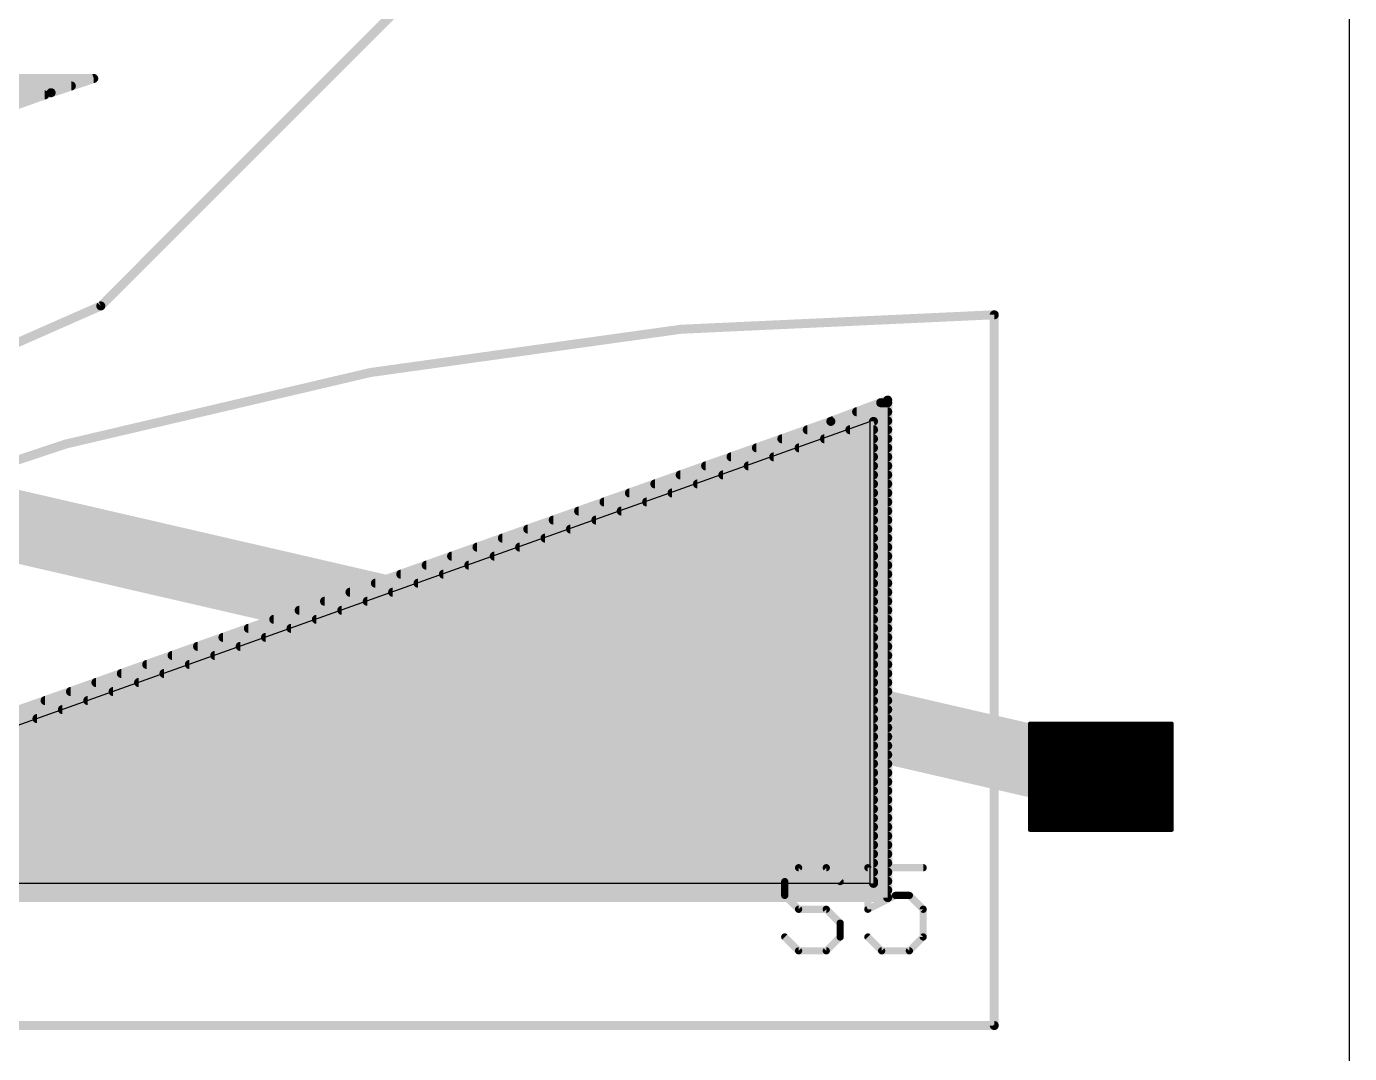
# Model space of a CAD drawing. Extents: x 0 to 82, y 0 to 110.
# Drawn here: x 63.38 to 82, y 22.11 to 36.56 of the extents above; entities that cross this region are included whole.
import ezdxf

# ---------------------------------------------------------------- set-up
doc = ezdxf.new("R2010")
doc.units = 0
for name, color, linetype in [('1', 22, 'CONTINUOUS'), ('16', 175, 'CONTINUOUS'), ('17', 82, 'CONTINUOUS'), ('20', 7, 'CONTINUOUS'), ('21', 253, 'CONTINUOUS'), ('23', 7, 'CONTINUOUS'), ('25', 253, 'CONTINUOUS'), ('29', 253, 'CONTINUOUS'), ('30', 253, 'CONTINUOUS'), ('31', 253, 'CONTINUOUS')]:
    doc.layers.add(name, color=color, linetype=linetype)

# ---------------------------------------------------------------- blocks, each defined once
blk = doc.blocks.new('ROUNDP')
at = {"const_width": 0.5}
blk.add_lwpolyline([(0, -0.25, 1), (0, 0.25, 1), (0, -0.25)], format="xyb", dxfattribs=at)
blk = doc.blocks.new('RECT')
blk.add_solid([(-0.5, -0.5), (0.5, -0.5), (-0.5, 0.5), (0.5, 0.5)])

msp = doc.modelspace()

# ---------------------------------------------------------------- linework, layer by layer
at = {"layer": '1'}
for p, q in [((58.3983, 24.9935), (75.25, 31)), ((75.25, 31), (75.25, 24.5)), ((75.25, 24.5), (58.4828, 24.5))]:
    msp.add_line(p, q, dxfattribs=at)
for points, const_width in [([(65.532, 25.908), (74.4, 27.6)], 1.016), ([(79.5, 26.75), (77.5, 26.75)], 0.05), ([(77.5, 26.75), (77.5, 25.25)], 0.05), ([(77.5, 26.7), (79.5, 26.7)], 0.05), ([(77.5, 26.65), (79.5, 26.65)], 0.05), ([(79.5, 25.25), (79.5, 26.75)], 0.05), ([(77.5, 26.6), (79.5, 26.6)], 0.05), ([(77.5, 26.55), (79.5, 26.55)], 0.05), ([(77.5, 26.5), (79.5, 26.5)], 0.05), ([(77.5, 26.45), (79.5, 26.45)], 0.05), ([(44.658, 25.908), (65.532, 25.908)], 1.016), ([(77.5, 26.4), (79.5, 26.4)], 0.05), ([(77.5, 26.35), (79.5, 26.35)], 0.05), ([(77.5, 26.3), (79.5, 26.3)], 0.05), ([(77.5, 26.25), (79.5, 26.25)], 0.05), ([(77.5, 26.2), (79.5, 26.2)], 0.05), ([(77.5, 26.15), (79.5, 26.15)], 0.05), ([(77.5, 26.1), (79.5, 26.1)], 0.05), ([(77.5, 26.05), (79.5, 26.05)], 0.05), ([(77.5, 26), (79.5, 26)], 0.05), ([(77.5, 25.95), (79.5, 25.95)], 0.05), ([(77.5, 25.9), (79.5, 25.9)], 0.05), ([(77.5, 25.85), (79.5, 25.85)], 0.05), ([(77.5, 25.8), (79.5, 25.8)], 0.05), ([(77.5, 25.75), (79.5, 25.75)], 0.05), ([(77.5, 25.7), (79.5, 25.7)], 0.05), ([(77.5, 25.65), (79.5, 25.65)], 0.05), ([(77.5, 25.6), (79.5, 25.6)], 0.05), ([(77.5, 25.55), (79.5, 25.55)], 0.05), ([(77.5, 25.5), (79.5, 25.5)], 0.05), ([(77.5, 25.45), (79.5, 25.45)], 0.05), ([(77.5, 25.4), (79.5, 25.4)], 0.05), ([(77.5, 25.35), (79.5, 25.35)], 0.05), ([(77.5, 25.3), (79.5, 25.3)], 0.05), ([(77.5, 25.25), (79.5, 25.25)], 0.05), ([(77.5, 25.25), (79.5, 25.25)], 0.05)]:
    msp.add_lwpolyline(points, dxfattribs=dict(at, const_width=const_width))
for points, const_width in [([(74.4476, 27.3505, 1), (74.3524, 27.8495)], 0.508), ([(77.5, 26.7625, 1), (77.5, 26.7375)], 0.025), ([(77.5125, 26.75, 1), (77.4875, 26.75)], 0.025), ([(77.5, 26.7125, 1), (77.5, 26.6875)], 0.025), ([(77.5, 26.6625, 1), (77.5, 26.6375)], 0.025), ([(79.5125, 26.75, 1), (79.4875, 26.75)], 0.025), ([(79.5, 26.7375, 1), (79.5, 26.7625)], 0.025), ([(79.5, 26.6875, 1), (79.5, 26.7125)], 0.025), ([(79.5, 26.6375, 1), (79.5, 26.6625)], 0.025), ([(77.5, 26.6125, 1), (77.5, 26.5875)], 0.025), ([(77.5, 26.5625, 1), (77.5, 26.5375)], 0.025), ([(77.5, 26.5125, 1), (77.5, 26.4875)], 0.025), ([(77.5, 26.4625, 1), (77.5, 26.4375)], 0.025), ([(79.5, 26.5875, 1), (79.5, 26.6125)], 0.025), ([(79.5, 26.5375, 1), (79.5, 26.5625)], 0.025), ([(79.5, 26.4875, 1), (79.5, 26.5125)], 0.025), ([(79.5, 26.4375, 1), (79.5, 26.4625)], 0.025), ([(65.4844, 26.1575, 1), (65.5796, 25.6585)], 0.508), ([(65.532, 25.654, 1), (65.532, 26.162)], 0.508), ([(77.5, 26.4125, 1), (77.5, 26.3875)], 0.025), ([(77.5, 26.3625, 1), (77.5, 26.3375)], 0.025), ([(77.5, 26.3125, 1), (77.5, 26.2875)], 0.025), ([(77.5, 26.2625, 1), (77.5, 26.2375)], 0.025), ([(79.5, 26.3875, 1), (79.5, 26.4125)], 0.025), ([(79.5, 26.3375, 1), (79.5, 26.3625)], 0.025), ([(79.5, 26.2875, 1), (79.5, 26.3125)], 0.025), ([(79.5, 26.2375, 1), (79.5, 26.2625)], 0.025), ([(77.5, 26.2125, 1), (77.5, 26.1875)], 0.025), ([(77.5, 26.1625, 1), (77.5, 26.1375)], 0.025), ([(77.5, 26.1125, 1), (77.5, 26.0875)], 0.025), ([(77.5, 26.0625, 1), (77.5, 26.0375)], 0.025), ([(79.5, 26.1875, 1), (79.5, 26.2125)], 0.025), ([(79.5, 26.1375, 1), (79.5, 26.1625)], 0.025), ([(79.5, 26.0875, 1), (79.5, 26.1125)], 0.025), ([(79.5, 26.0375, 1), (79.5, 26.0625)], 0.025), ([(77.5, 26.0125, 1), (77.5, 25.9875)], 0.025), ([(77.5, 25.9625, 1), (77.5, 25.9375)], 0.025), ([(77.5, 25.9125, 1), (77.5, 25.8875)], 0.025), ([(79.5, 25.9875, 1), (79.5, 26.0125)], 0.025), ([(79.5, 25.9375, 1), (79.5, 25.9625)], 0.025), ([(79.5, 25.8875, 1), (79.5, 25.9125)], 0.025), ([(77.5, 25.8625, 1), (77.5, 25.8375)], 0.025), ([(77.5, 25.8125, 1), (77.5, 25.7875)], 0.025), ([(77.5, 25.7625, 1), (77.5, 25.7375)], 0.025), ([(77.5, 25.7125, 1), (77.5, 25.6875)], 0.025), ([(79.5, 25.8375, 1), (79.5, 25.8625)], 0.025), ([(79.5, 25.7875, 1), (79.5, 25.8125)], 0.025), ([(79.5, 25.7375, 1), (79.5, 25.7625)], 0.025), ([(79.5, 25.6875, 1), (79.5, 25.7125)], 0.025), ([(77.5, 25.6625, 1), (77.5, 25.6375)], 0.025), ([(77.5, 25.6125, 1), (77.5, 25.5875)], 0.025), ([(77.5, 25.5625, 1), (77.5, 25.5375)], 0.025), ([(77.5, 25.5125, 1), (77.5, 25.4875)], 0.025), ([(79.5, 25.6375, 1), (79.5, 25.6625)], 0.025), ([(79.5, 25.5875, 1), (79.5, 25.6125)], 0.025), ([(79.5, 25.5375, 1), (79.5, 25.5625)], 0.025), ([(79.5, 25.4875, 1), (79.5, 25.5125)], 0.025), ([(77.5, 25.4625, 1), (77.5, 25.4375)], 0.025), ([(77.5, 25.4125, 1), (77.5, 25.3875)], 0.025), ([(77.5, 25.3625, 1), (77.5, 25.3375)], 0.025), ([(79.5, 25.4375, 1), (79.5, 25.4625)], 0.025), ([(79.5, 25.3875, 1), (79.5, 25.4125)], 0.025), ([(79.5, 25.3375, 1), (79.5, 25.3625)], 0.025), ([(77.5, 25.3125, 1), (77.5, 25.2875)], 0.025), ([(77.5, 25.2625, 1), (77.5, 25.2375)], 0.025), ([(77.5, 25.2625, 1), (77.5, 25.2375)], 0.025), ([(77.4875, 25.25, 1), (77.5125, 25.25)], 0.025), ([(79.4875, 25.25, 1), (79.5125, 25.25)], 0.025), ([(79.5, 25.2875, 1), (79.5, 25.3125)], 0.025), ([(79.5, 25.2375, 1), (79.5, 25.2625)], 0.025), ([(79.5, 25.2375, 1), (79.5, 25.2625)], 0.025)]:
    msp.add_lwpolyline(points, format="xyb", dxfattribs=dict(at, const_width=const_width))
at = {"layer": '16', "const_width": 1.016}
msp.add_lwpolyline([(78.5, 26), (50.292, 32.512)], dxfattribs=at)
at = {"layer": '16', "const_width": 0.508}
msp.add_lwpolyline([(78.4429, 25.7525, 1), (78.5571, 26.2475)], format="xyb", dxfattribs=at)
at = {"layer": '20'}
msp.add_line((82, 0), (82, 109.5), dxfattribs=at)
at = {"layer": '21', "const_width": 0.127}
for points in [[(64.425, 32.625), (69.425, 37.625)], [(77, 22.5), (77, 32.5)], [(50.7, 22.5), (77, 22.5)]]:
    msp.add_lwpolyline(points, dxfattribs=at)
at = {"layer": '21'}
for points, const_width in [([(43.125, 27.625, 0.1158), (64.425, 32.625)], 0.127), ([(64.4025, 32.6475, 1), (64.4475, 32.6025)], 0.0635), ([(64.4391, 32.5966, 1), (64.4109, 32.6534)], 0.0635), ([(77, 32.5, 0.1158), (55.7, 27.5)], 0.127), ([(77.0318, 32.5, 1), (76.9682, 32.5)], 0.0635), ([(77, 32.4682, 1), (77, 32.5318)], 0.0635), ([(77, 22.4683, 1), (77, 22.5317)], 0.0635), ([(76.9682, 22.5, 1), (77.0318, 22.5)], 0.0635)]:
    msp.add_lwpolyline(points, format="xyb", dxfattribs=dict(at, const_width=const_width))
at = {"layer": '23'}
msp.add_point((77, 22.5), dxfattribs=at)
at = {"layer": '25', "const_width": 0.1016}
for points in [[(74.2457, 24.7202), (74.0508, 24.5253)], [(74.6355, 24.7202), (74.2457, 24.7202)], [(74.8304, 24.5253), (74.6355, 24.7202)], [(75.9998, 24.7202), (75.2202, 24.7202)], [(75.2202, 24.7202), (75.2202, 24.1355)], [(74.0508, 24.5253), (74.0508, 24.3304)], [(74.0508, 24.3304), (74.2457, 24.1355)], [(75.2202, 24.1355), (75.61, 24.3304)], [(75.61, 24.3304), (75.8049, 24.3304)], [(75.8049, 24.3304), (75.9998, 24.1355)], [(74.2457, 24.1355), (74.6355, 24.1355)], [(74.6355, 24.1355), (74.8304, 23.9406)], [(75.9998, 24.1355), (75.9998, 23.7457)], [(74.8304, 23.9406), (74.8304, 23.7457)], [(74.2457, 23.5508), (74.0508, 23.7457)], [(74.8304, 23.7457), (74.6355, 23.5508)], [(75.4151, 23.5508), (75.2202, 23.7457)], [(75.9998, 23.7457), (75.8049, 23.5508)], [(74.6355, 23.5508), (74.2457, 23.5508)], [(75.8049, 23.5508), (75.4151, 23.5508)]]:
    msp.add_lwpolyline(points, dxfattribs=at)
at = {"layer": '25', "const_width": 0.0508}
for points in [[(74.2457, 24.7456, 1), (74.2457, 24.6948)], [(74.2637, 24.7022, 1), (74.2277, 24.7382)], [(74.6535, 24.7382, 1), (74.6175, 24.7022)], [(74.6355, 24.6948, 1), (74.6355, 24.7456)], [(75.2202, 24.7456, 1), (75.2202, 24.6948)], [(75.2456, 24.7202, 1), (75.1948, 24.7202)], [(75.9998, 24.6948, 1), (75.9998, 24.7456)], [(74.0328, 24.5433, 1), (74.0688, 24.5073)], [(74.0762, 24.5253, 1), (74.0254, 24.5253)], [(74.8124, 24.5073, 1), (74.8484, 24.5433)], [(74.0688, 24.3484, 1), (74.0328, 24.3124)], [(74.0254, 24.3304, 1), (74.0762, 24.3304)], [(75.61, 24.3558, 1), (75.61, 24.305)], [(75.6214, 24.3077, 1), (75.5986, 24.3531)], [(75.8229, 24.3484, 1), (75.7869, 24.3124)], [(75.8049, 24.305, 1), (75.8049, 24.3558)], [(74.2457, 24.1609, 1), (74.2457, 24.1101)], [(74.2277, 24.1175, 1), (74.2637, 24.1535)], [(74.6535, 24.1535, 1), (74.6175, 24.1175)], [(74.6355, 24.1101, 1), (74.6355, 24.1609)], [(75.2088, 24.1582, 1), (75.2316, 24.1128)], [(75.1948, 24.1355, 1), (75.2456, 24.1355)], [(76.0252, 24.1355, 1), (75.9744, 24.1355)], [(75.9818, 24.1175, 1), (76.0178, 24.1535)], [(74.8558, 23.9406, 1), (74.805, 23.9406)], [(74.8124, 23.9226, 1), (74.8484, 23.9586)], [(74.0688, 23.7637, 1), (74.0328, 23.7277)], [(74.805, 23.7457, 1), (74.8558, 23.7457)], [(74.8484, 23.7277, 1), (74.8124, 23.7637)], [(75.2382, 23.7637, 1), (75.2022, 23.7277)], [(75.9744, 23.7457, 1), (76.0252, 23.7457)], [(76.0178, 23.7277, 1), (75.9818, 23.7637)], [(74.2457, 23.5762, 1), (74.2457, 23.5254)], [(74.2277, 23.5328, 1), (74.2637, 23.5688)], [(74.6175, 23.5688, 1), (74.6535, 23.5328)], [(74.6355, 23.5254, 1), (74.6355, 23.5762)], [(75.4151, 23.5762, 1), (75.4151, 23.5254)], [(75.3971, 23.5328, 1), (75.4331, 23.5688)], [(75.7869, 23.5688, 1), (75.8229, 23.5328)], [(75.8049, 23.5254, 1), (75.8049, 23.5762)]]:
    msp.add_lwpolyline(points, format="xyb", dxfattribs=at)
at = {"layer": '29', "const_width": 0.127}
for points in [[(64.325, 35.825), (44.625, 35.825)], [(64.01, 35.72), (44.625, 35.72)], [(63.725, 35.625), (64.325, 35.825)], [(63.6349, 35.593), (44.625, 35.593)], [(45.425, 29.125), (63.725, 35.625)], [(75.5, 31.3), (74.7, 31)], [(75.4013, 31.263), (75.5, 31.263)], [(75.5, 24.3), (75.5, 31.3)], [(75.0627, 31.136), (75.5, 31.136)], [(74.7, 31), (56.4, 24.5)], [(74.3678, 30.882), (75.5, 30.882)], [(74.724, 31.009), (75.5, 31.009)], [(74.0102, 30.755), (75.5, 30.755)], [(73.2951, 30.501), (75.5, 30.501)], [(73.6527, 30.628), (75.5, 30.628)], [(72.9376, 30.374), (75.5, 30.374)], [(72.2225, 30.12), (75.5, 30.12)], [(72.58, 30.247), (75.5, 30.247)], [(71.8649, 29.993), (75.5, 29.993)], [(71.1498, 29.739), (75.5, 29.739)], [(71.5074, 29.866), (75.5, 29.866)], [(70.7922, 29.612), (75.5, 29.612)], [(70.4347, 29.485), (75.5, 29.485)], [(69.7196, 29.231), (75.5, 29.231)], [(70.0771, 29.358), (75.5, 29.358)], [(69.362, 29.104), (75.5, 29.104)], [(68.6469, 28.85), (75.5, 28.85)], [(69.0045, 28.977), (75.5, 28.977)], [(68.2894, 28.723), (75.5, 28.723)], [(67.5743, 28.469), (75.5, 28.469)], [(67.9318, 28.596), (75.5, 28.596)], [(67.2167, 28.342), (75.5, 28.342)], [(66.5016, 28.088), (75.5, 28.088)], [(66.8592, 28.215), (75.5, 28.215)], [(66.144, 27.961), (75.5, 27.961)], [(65.4289, 27.707), (75.5, 27.707)], [(65.7865, 27.834), (75.5, 27.834)], [(65.0714, 27.58), (75.5, 27.58)], [(64.3563, 27.326), (75.5, 27.326)], [(64.7138, 27.453), (75.5, 27.453)], [(63.9987, 27.199), (75.5, 27.199)], [(63.2836, 26.945), (75.5, 26.945)], [(63.6412, 27.072), (75.5, 27.072)], [(62.9261, 26.818), (75.5, 26.818)], [(62.5685, 26.691), (75.5, 26.691)], [(61.8534, 26.437), (75.5, 26.437)], [(62.211, 26.564), (75.5, 26.564)], [(61.4958, 26.31), (75.5, 26.31)], [(60.7807, 26.056), (75.5, 26.056)], [(61.1383, 26.183), (75.5, 26.183)], [(60.4232, 25.929), (75.5, 25.929)], [(59.7081, 25.675), (75.5, 25.675)], [(60.0656, 25.802), (75.5, 25.802)], [(59.3505, 25.548), (75.5, 25.548)], [(58.6354, 25.294), (75.5, 25.294)], [(58.993, 25.421), (75.5, 25.421)], [(58.2779, 25.167), (75.5, 25.167)], [(57.5628, 24.913), (75.5, 24.913)], [(57.9203, 25.04), (75.5, 25.04)], [(57.2052, 24.786), (75.5, 24.786)], [(56.4901, 24.532), (75.5, 24.532)], [(56.8476, 24.659), (75.5, 24.659)], [(56.115, 24.405), (75.5, 24.405)], [(55.8, 24.3), (75.5, 24.3)]]:
    msp.add_lwpolyline(points, dxfattribs=at)
at = {"layer": '29', "const_width": 0.0635}
for points in [[(64.01, 35.6882, 1), (64.01, 35.7518)], [(64.335, 35.7949, 1), (64.315, 35.8551)], [(64.325, 35.7933, 1), (64.325, 35.8568)], [(63.6349, 35.5613, 1), (63.6349, 35.6248)], [(63.715, 35.6551, 1), (63.735, 35.5949)], [(63.7356, 35.5951, 1), (63.7144, 35.6549)], [(75.4013, 31.2948, 1), (75.4013, 31.2313)], [(75.5318, 31.3, 1), (75.4682, 31.3)], [(75.5111, 31.2703, 1), (75.4889, 31.3297)], [(75.5, 31.2313, 1), (75.5, 31.2948)], [(75.0627, 31.1678, 1), (75.0627, 31.1043)], [(75.5, 31.1043, 1), (75.5, 31.1678)], [(74.3678, 30.9138, 1), (74.3678, 30.8503)], [(74.6889, 31.0297, 1), (74.7111, 30.9703)], [(74.7106, 30.9701, 1), (74.6894, 31.0299)], [(74.724, 31.0407, 1), (74.724, 30.9773)], [(75.5, 30.9773, 1), (75.5, 31.0407)], [(75.5, 30.8503, 1), (75.5, 30.9138)], [(74.0102, 30.7868, 1), (74.0102, 30.7233)], [(75.5, 30.7233, 1), (75.5, 30.7868)], [(73.2951, 30.5328, 1), (73.2951, 30.4693)], [(73.6527, 30.6597, 1), (73.6527, 30.5963)], [(75.5, 30.5963, 1), (75.5, 30.6597)], [(75.5, 30.4693, 1), (75.5, 30.5328)], [(72.9376, 30.4058, 1), (72.9376, 30.3423)], [(75.5, 30.3423, 1), (75.5, 30.4058)], [(72.2225, 30.1517, 1), (72.2225, 30.0883)], [(72.58, 30.2787, 1), (72.58, 30.2153)], [(75.5, 30.2153, 1), (75.5, 30.2787)], [(75.5, 30.0883, 1), (75.5, 30.1517)], [(71.8649, 30.0248, 1), (71.8649, 29.9613)], [(75.5, 29.9613, 1), (75.5, 30.0248)], [(71.1498, 29.7707, 1), (71.1498, 29.7073)], [(71.5074, 29.8977, 1), (71.5074, 29.8343)], [(75.5, 29.8343, 1), (75.5, 29.8977)], [(75.5, 29.7073, 1), (75.5, 29.7707)], [(70.7922, 29.6438, 1), (70.7922, 29.5803)], [(75.5, 29.5803, 1), (75.5, 29.6438)], [(70.4347, 29.5168, 1), (70.4347, 29.4533)], [(75.5, 29.4533, 1), (75.5, 29.5168)], [(69.7196, 29.2628, 1), (69.7196, 29.1993)], [(70.0771, 29.3897, 1), (70.0771, 29.3263)], [(75.5, 29.3263, 1), (75.5, 29.3897)], [(75.5, 29.1993, 1), (75.5, 29.2628)], [(69.362, 29.1358, 1), (69.362, 29.0723)], [(75.5, 29.0723, 1), (75.5, 29.1358)], [(68.6469, 28.8818, 1), (68.6469, 28.8183)], [(69.0045, 29.0087, 1), (69.0045, 28.9453)], [(75.5, 28.9453, 1), (75.5, 29.0087)], [(75.5, 28.8183, 1), (75.5, 28.8818)], [(68.2894, 28.7548, 1), (68.2894, 28.6913)], [(75.5, 28.6913, 1), (75.5, 28.7548)], [(67.5743, 28.5008, 1), (67.5743, 28.4373)], [(67.9318, 28.6277, 1), (67.9318, 28.5643)], [(75.5, 28.5643, 1), (75.5, 28.6277)], [(75.5, 28.4373, 1), (75.5, 28.5008)], [(67.2167, 28.3738, 1), (67.2167, 28.3103)], [(75.5, 28.3103, 1), (75.5, 28.3738)], [(66.5016, 28.1197, 1), (66.5016, 28.0563)], [(66.8592, 28.2467, 1), (66.8592, 28.1833)], [(75.5, 28.1833, 1), (75.5, 28.2467)], [(75.5, 28.0563, 1), (75.5, 28.1197)], [(66.144, 27.9928, 1), (66.144, 27.9293)], [(75.5, 27.9293, 1), (75.5, 27.9928)], [(65.4289, 27.7387, 1), (65.4289, 27.6753)], [(65.7865, 27.8657, 1), (65.7865, 27.8023)], [(75.5, 27.8023, 1), (75.5, 27.8657)], [(75.5, 27.6753, 1), (75.5, 27.7387)], [(65.0714, 27.6118, 1), (65.0714, 27.5483)], [(75.5, 27.5483, 1), (75.5, 27.6118)], [(64.3563, 27.3577, 1), (64.3563, 27.2943)], [(64.7138, 27.4848, 1), (64.7138, 27.4213)], [(75.5, 27.4213, 1), (75.5, 27.4848)], [(75.5, 27.2943, 1), (75.5, 27.3577)], [(63.9987, 27.2308, 1), (63.9987, 27.1673)], [(75.5, 27.1673, 1), (75.5, 27.2308)], [(63.6412, 27.1038, 1), (63.6412, 27.0403)], [(75.5, 27.0403, 1), (75.5, 27.1038)], [(75.5, 26.9133, 1), (75.5, 26.9767)], [(75.5, 26.7863, 1), (75.5, 26.8498)], [(75.5, 26.6593, 1), (75.5, 26.7228)], [(75.5, 26.5323, 1), (75.5, 26.5957)], [(75.5, 26.4053, 1), (75.5, 26.4688)], [(75.5, 26.2783, 1), (75.5, 26.3418)], [(75.5, 26.1513, 1), (75.5, 26.2147)], [(75.5, 26.0243, 1), (75.5, 26.0877)], [(75.5, 25.8973, 1), (75.5, 25.9608)], [(75.5, 25.7703, 1), (75.5, 25.8337)], [(75.5, 25.6433, 1), (75.5, 25.7067)], [(75.5, 25.5163, 1), (75.5, 25.5798)], [(75.5, 25.3893, 1), (75.5, 25.4528)], [(75.5, 25.2623, 1), (75.5, 25.3257)], [(75.5, 25.1353, 1), (75.5, 25.1988)], [(75.5, 25.0083, 1), (75.5, 25.0718)], [(75.5, 24.8813, 1), (75.5, 24.9447)], [(75.5, 24.7543, 1), (75.5, 24.8178)], [(75.5, 24.6273, 1), (75.5, 24.6908)], [(75.5, 24.5003, 1), (75.5, 24.5637)], [(75.5, 24.3733, 1), (75.5, 24.4367)], [(75.4682, 24.3, 1), (75.5318, 24.3)], [(75.5, 24.2683, 1), (75.5, 24.3317)]]:
    msp.add_lwpolyline(points, format="xyb", dxfattribs=at)
at = {"layer": '31', "const_width": 0.127}
for points in [[(75.3, 31), (57, 24.5)], [(74.9678, 30.882), (75.3, 30.882)], [(75.3, 24.5), (75.3, 31)], [(74.6102, 30.755), (75.3, 30.755)], [(73.8951, 30.501), (75.3, 30.501)], [(74.2527, 30.628), (75.3, 30.628)], [(73.5376, 30.374), (75.3, 30.374)], [(72.8225, 30.12), (75.3, 30.12)], [(73.18, 30.247), (75.3, 30.247)], [(72.4649, 29.993), (75.3, 29.993)], [(71.7498, 29.739), (75.3, 29.739)], [(72.1074, 29.866), (75.3, 29.866)], [(71.3922, 29.612), (75.3, 29.612)], [(71.0347, 29.485), (75.3, 29.485)], [(70.3196, 29.231), (75.3, 29.231)], [(70.6771, 29.358), (75.3, 29.358)], [(69.962, 29.104), (75.3, 29.104)], [(69.2469, 28.85), (75.3, 28.85)], [(69.6045, 28.977), (75.3, 28.977)], [(68.8894, 28.723), (75.3, 28.723)], [(68.1743, 28.469), (75.3, 28.469)], [(68.5318, 28.596), (75.3, 28.596)], [(67.8167, 28.342), (75.3, 28.342)], [(67.1016, 28.088), (75.3, 28.088)], [(67.4592, 28.215), (75.3, 28.215)], [(66.744, 27.961), (75.3, 27.961)], [(66.0289, 27.707), (75.3, 27.707)], [(66.3865, 27.834), (75.3, 27.834)], [(65.6714, 27.58), (75.3, 27.58)], [(64.9563, 27.326), (75.3, 27.326)], [(65.3138, 27.453), (75.3, 27.453)], [(64.5987, 27.199), (75.3, 27.199)], [(63.8836, 26.945), (75.3, 26.945)], [(64.2412, 27.072), (75.3, 27.072)], [(63.5261, 26.818), (75.3, 26.818)], [(63.1685, 26.691), (75.3, 26.691)], [(62.4534, 26.437), (75.3, 26.437)], [(62.811, 26.564), (75.3, 26.564)], [(62.0958, 26.31), (75.3, 26.31)], [(61.3807, 26.056), (75.3, 26.056)], [(61.7383, 26.183), (75.3, 26.183)], [(61.0232, 25.929), (75.3, 25.929)], [(60.3081, 25.675), (75.3, 25.675)], [(60.6656, 25.802), (75.3, 25.802)], [(59.9505, 25.548), (75.3, 25.548)], [(59.2354, 25.294), (75.3, 25.294)], [(59.593, 25.421), (75.3, 25.421)], [(58.8779, 25.167), (75.3, 25.167)], [(58.1628, 24.913), (75.3, 24.913)], [(58.5203, 25.04), (75.3, 25.04)], [(57.8052, 24.786), (75.3, 24.786)], [(57.0901, 24.532), (75.3, 24.532)], [(57.4476, 24.659), (75.3, 24.659)], [(57, 24.5), (75.3, 24.5)]]:
    msp.add_lwpolyline(points, dxfattribs=at)
at = {"layer": '31', "const_width": 0.0635}
for points in [[(74.9678, 30.9138, 1), (74.9678, 30.8503)], [(75.3317, 31, 1), (75.2682, 31)], [(75.3106, 30.9701, 1), (75.2894, 31.0299)], [(75.3, 30.8503, 1), (75.3, 30.9138)], [(74.6102, 30.7868, 1), (74.6102, 30.7233)], [(75.3, 30.7233, 1), (75.3, 30.7868)], [(73.8951, 30.5328, 1), (73.8951, 30.4693)], [(74.2527, 30.6597, 1), (74.2527, 30.5963)], [(75.3, 30.5963, 1), (75.3, 30.6597)], [(75.3, 30.4693, 1), (75.3, 30.5328)], [(73.5376, 30.4058, 1), (73.5376, 30.3423)], [(75.3, 30.3423, 1), (75.3, 30.4058)], [(72.8225, 30.1517, 1), (72.8225, 30.0883)], [(73.18, 30.2787, 1), (73.18, 30.2153)], [(75.3, 30.2153, 1), (75.3, 30.2787)], [(75.3, 30.0883, 1), (75.3, 30.1517)], [(72.4649, 30.0248, 1), (72.4649, 29.9613)], [(75.3, 29.9613, 1), (75.3, 30.0248)], [(71.7498, 29.7707, 1), (71.7498, 29.7073)], [(72.1074, 29.8977, 1), (72.1074, 29.8343)], [(75.3, 29.8343, 1), (75.3, 29.8977)], [(75.3, 29.7073, 1), (75.3, 29.7707)], [(71.3922, 29.6438, 1), (71.3922, 29.5803)], [(75.3, 29.5803, 1), (75.3, 29.6438)], [(71.0347, 29.5168, 1), (71.0347, 29.4533)], [(75.3, 29.4533, 1), (75.3, 29.5168)], [(70.3196, 29.2628, 1), (70.3196, 29.1993)], [(70.6771, 29.3897, 1), (70.6771, 29.3263)], [(75.3, 29.3263, 1), (75.3, 29.3897)], [(75.3, 29.1993, 1), (75.3, 29.2628)], [(69.962, 29.1358, 1), (69.962, 29.0723)], [(75.3, 29.0723, 1), (75.3, 29.1358)], [(69.2469, 28.8818, 1), (69.2469, 28.8183)], [(69.6045, 29.0087, 1), (69.6045, 28.9453)], [(75.3, 28.9453, 1), (75.3, 29.0087)], [(75.3, 28.8183, 1), (75.3, 28.8818)], [(68.8894, 28.7548, 1), (68.8894, 28.6913)], [(75.3, 28.6913, 1), (75.3, 28.7548)], [(68.1743, 28.5008, 1), (68.1743, 28.4373)], [(68.5318, 28.6277, 1), (68.5318, 28.5643)], [(75.3, 28.5643, 1), (75.3, 28.6277)], [(75.3, 28.4373, 1), (75.3, 28.5008)], [(67.8167, 28.3738, 1), (67.8167, 28.3103)], [(75.3, 28.3103, 1), (75.3, 28.3738)], [(67.1016, 28.1197, 1), (67.1016, 28.0563)], [(67.4592, 28.2467, 1), (67.4592, 28.1833)], [(75.3, 28.1833, 1), (75.3, 28.2467)], [(75.3, 28.0563, 1), (75.3, 28.1197)], [(66.744, 27.9928, 1), (66.744, 27.9293)], [(75.3, 27.9293, 1), (75.3, 27.9928)], [(66.0289, 27.7387, 1), (66.0289, 27.6753)], [(66.3865, 27.8657, 1), (66.3865, 27.8023)], [(75.3, 27.8023, 1), (75.3, 27.8657)], [(75.3, 27.6753, 1), (75.3, 27.7387)], [(65.6714, 27.6118, 1), (65.6714, 27.5483)], [(75.3, 27.5483, 1), (75.3, 27.6118)], [(64.9563, 27.3577, 1), (64.9563, 27.2943)], [(65.3138, 27.4848, 1), (65.3138, 27.4213)], [(75.3, 27.4213, 1), (75.3, 27.4848)], [(75.3, 27.2943, 1), (75.3, 27.3577)], [(64.5987, 27.2308, 1), (64.5987, 27.1673)], [(75.3, 27.1673, 1), (75.3, 27.2308)], [(63.8836, 26.9767, 1), (63.8836, 26.9133)], [(64.2412, 27.1038, 1), (64.2412, 27.0403)], [(75.3, 27.0403, 1), (75.3, 27.1038)], [(75.3, 26.9133, 1), (75.3, 26.9767)], [(63.5261, 26.8498, 1), (63.5261, 26.7863)], [(75.3, 26.7863, 1), (75.3, 26.8498)], [(75.3, 26.6593, 1), (75.3, 26.7228)], [(75.3, 26.5323, 1), (75.3, 26.5957)], [(75.3, 26.4053, 1), (75.3, 26.4688)], [(75.3, 26.2783, 1), (75.3, 26.3418)], [(75.3, 26.1513, 1), (75.3, 26.2147)], [(75.3, 26.0243, 1), (75.3, 26.0877)], [(75.3, 25.8973, 1), (75.3, 25.9608)], [(75.3, 25.7703, 1), (75.3, 25.8337)], [(75.3, 25.6433, 1), (75.3, 25.7067)], [(75.3, 25.5163, 1), (75.3, 25.5798)], [(75.3, 25.3893, 1), (75.3, 25.4528)], [(75.3, 25.2623, 1), (75.3, 25.3257)], [(75.3, 25.1353, 1), (75.3, 25.1988)], [(75.3, 25.0083, 1), (75.3, 25.0718)], [(75.3, 24.8813, 1), (75.3, 24.9447)], [(75.3, 24.7543, 1), (75.3, 24.8178)], [(75.3, 24.6273, 1), (75.3, 24.6908)], [(75.3, 24.5003, 1), (75.3, 24.5637)], [(75.2682, 24.5, 1), (75.3317, 24.5)], [(75.3, 24.4683, 1), (75.3, 24.5317)]]:
    msp.add_lwpolyline(points, format="xyb", dxfattribs=at)

# ---------------------------------------------------------------- block references
at = {"layer": '1', "xscale": 1.5, "yscale": 1.5}
msp.add_blockref('RECT', (74.4, 27.6), dxfattribs=at)
at = {"layer": '17', "xscale": 1.308, "yscale": 1.308}
msp.add_blockref('ROUNDP', (78.5, 26), dxfattribs=at)
msp.add_blockref('ROUNDP', (78.5, 26), dxfattribs=at)
at = {"layer": '29'}
for name, p, xscale, yscale in [('RECT', (74.4, 27.6), 1.7032, 1.7032), ('ROUNDP', (78.5, 26), 1.5112, 1.5112)]:
    msp.add_blockref(name, p, dxfattribs=dict(at, xscale=xscale, yscale=yscale))
at = {"layer": '30', "xscale": 1.5112, "yscale": 1.5112}
msp.add_blockref('ROUNDP', (78.5, 26), dxfattribs=at)
at = {"layer": '31', "xscale": 1.5, "yscale": 1.5}
msp.add_blockref('RECT', (74.4, 27.6), dxfattribs=at)

doc.saveas('drawing.dxf')
